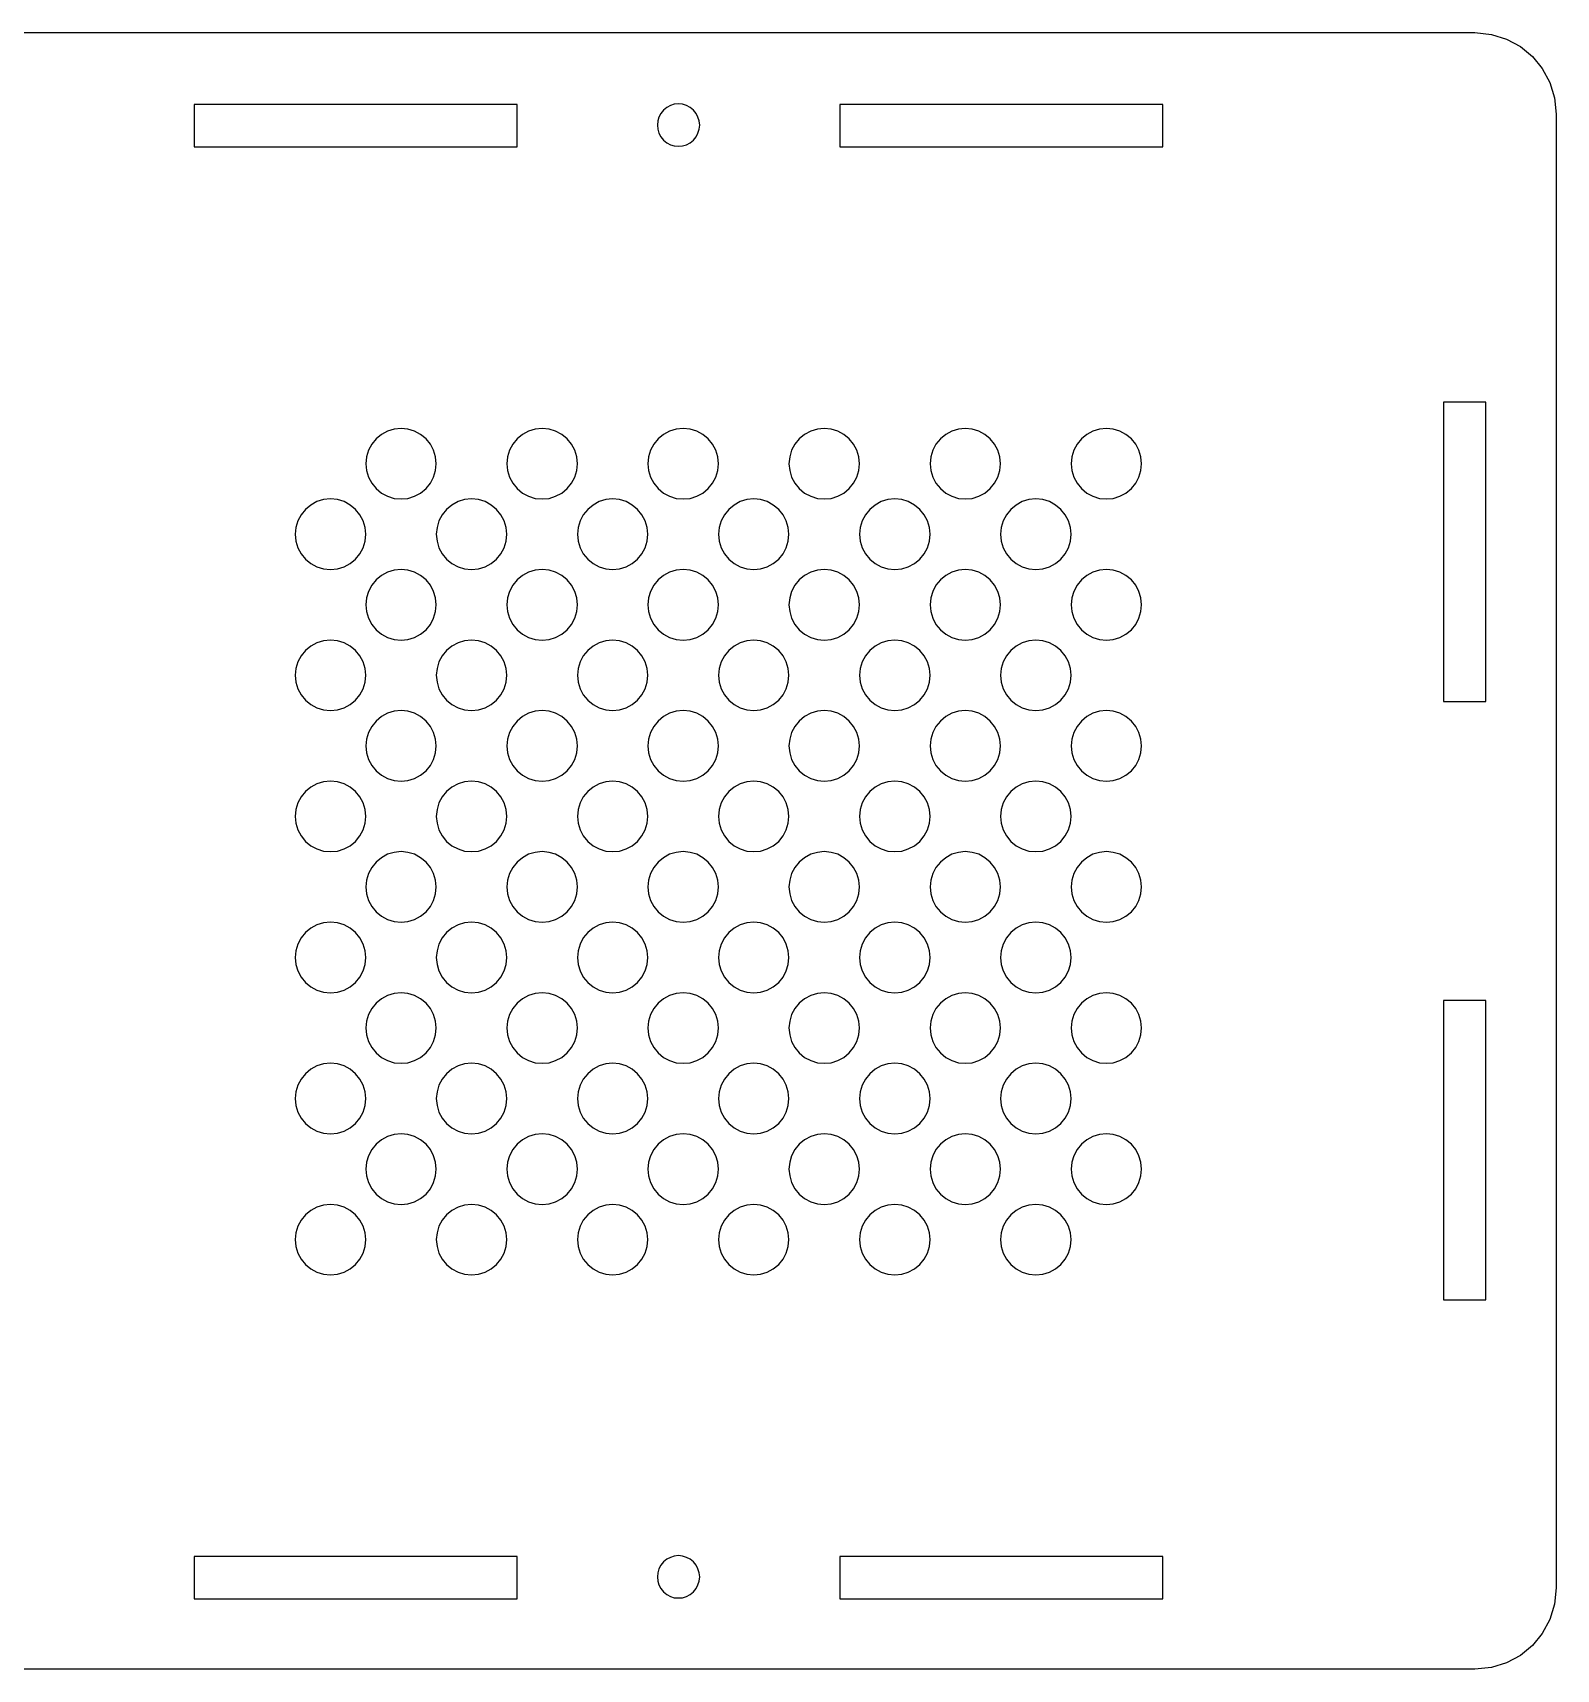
# Model space of a CAD drawing. Extents: x -206 to 219, y -253 to 211.
# Drawn here: x 9.9 to 117.9, y -10.5 to 105.5 of the extents above; entities that cross this region are included whole.
import ezdxf

# ---------------------------------------------------------------- set-up
doc = ezdxf.new("R2010")
doc.units = 0
doc.layers.add('LAYER_1', color=7, linetype='CONTINUOUS')

msp = doc.modelspace()

# ---------------------------------------------------------------- linework, layer by layer
at = {"layer": 'LAYER_1', "color": 250}
msp.add_lwpolyline([(-92.33, 105.46), (112.15, 105.46), (113.31, 105.34), (114.39, 105), (115.37, 104.47), (116.22, 103.76), (116.92, 102.91), (117.46, 101.93), (117.79, 100.85), (117.91, 99.69), (117.91, -4.78), (117.79, -5.94), (117.46, -7.02), (116.92, -8), (116.22, -8.85), (115.37, -9.56), (114.39, -10.09), (113.31, -10.43), (112.15, -10.54), (-92.33, -10.54)], dxfattribs=at)
for points in [[(21.36, 97.36), (44.24, 97.36), (44.24, 100.36), (21.36, 100.36), (21.36, 97.36)], [(55.69, 100.41), (55.39, 100.38), (55.11, 100.29), (54.85, 100.15), (54.63, 99.97), (54.44, 99.74), (54.3, 99.48), (54.22, 99.2), (54.19, 98.91), (54.22, 98.61), (54.3, 98.33), (54.44, 98.07), (54.63, 97.85), (54.85, 97.66), (55.11, 97.52), (55.39, 97.43), (55.69, 97.41), (55.98, 97.43), (56.26, 97.52), (56.52, 97.66), (56.75, 97.85), (56.93, 98.07), (57.07, 98.33), (57.16, 98.61), (57.19, 98.91), (57.16, 99.2), (57.07, 99.48), (56.93, 99.74), (56.75, 99.97), (56.52, 100.15), (56.26, 100.29), (55.98, 100.38)], [(67.13, 97.36), (90.02, 97.36), (90.02, 100.36), (67.13, 100.36), (67.13, 97.36)], [(109.91, 58.05), (112.91, 58.05), (112.91, 79.26), (109.91, 79.26), (109.91, 58.05)], [(36.02, 77.41), (35.53, 77.36), (35.06, 77.22), (34.63, 76.98), (34.25, 76.67), (33.94, 76.29), (33.71, 75.86), (33.57, 75.39), (33.52, 74.91), (33.57, 74.42), (33.71, 73.95), (33.94, 73.52), (34.25, 73.14), (34.63, 72.83), (35.06, 72.6), (35.53, 72.45), (36.02, 72.41), (36.51, 72.45), (36.98, 72.6), (37.41, 72.83), (37.79, 73.14), (38.1, 73.52), (38.33, 73.95), (38.47, 74.42), (38.52, 74.91), (38.47, 75.39), (38.33, 75.86), (38.1, 76.29), (37.79, 76.67), (37.41, 76.98), (36.98, 77.22), (36.51, 77.36)], [(46.02, 77.41), (45.53, 77.36), (45.06, 77.22), (44.63, 76.98), (44.25, 76.67), (43.94, 76.29), (43.71, 75.86), (43.57, 75.39), (43.52, 74.91), (43.57, 74.42), (43.71, 73.95), (43.94, 73.52), (44.25, 73.14), (44.63, 72.83), (45.06, 72.6), (45.53, 72.45), (46.02, 72.41), (46.51, 72.45), (46.98, 72.6), (47.41, 72.83), (47.79, 73.14), (48.1, 73.52), (48.33, 73.95), (48.47, 74.42), (48.52, 74.91), (48.47, 75.39), (48.33, 75.86), (48.1, 76.29), (47.79, 76.67), (47.41, 76.98), (46.98, 77.22), (46.51, 77.36)], [(56.02, 77.41), (55.53, 77.36), (55.06, 77.22), (54.63, 76.98), (54.25, 76.67), (53.94, 76.29), (53.71, 75.86), (53.57, 75.39), (53.52, 74.91), (53.57, 74.42), (53.71, 73.95), (53.94, 73.52), (54.25, 73.14), (54.63, 72.83), (55.06, 72.6), (55.53, 72.45), (56.02, 72.41), (56.51, 72.45), (56.98, 72.6), (57.41, 72.83), (57.79, 73.14), (58.1, 73.52), (58.33, 73.95), (58.47, 74.42), (58.52, 74.91), (58.47, 75.39), (58.33, 75.86), (58.1, 76.29), (57.79, 76.67), (57.41, 76.98), (56.98, 77.22), (56.51, 77.36)], [(66.02, 77.41), (65.53, 77.36), (65.06, 77.22), (64.63, 76.98), (64.25, 76.67), (63.94, 76.29), (63.71, 75.86), (63.57, 75.39), (63.52, 74.91), (63.57, 74.42), (63.71, 73.95), (63.94, 73.52), (64.25, 73.14), (64.63, 72.83), (65.06, 72.6), (65.53, 72.45), (66.02, 72.41), (66.51, 72.45), (66.98, 72.6), (67.41, 72.83), (67.79, 73.14), (68.1, 73.52), (68.33, 73.95), (68.47, 74.42), (68.52, 74.91), (68.47, 75.39), (68.33, 75.86), (68.1, 76.29), (67.79, 76.67), (67.41, 76.98), (66.98, 77.22), (66.51, 77.36)], [(76.02, 77.41), (75.53, 77.36), (75.06, 77.22), (74.63, 76.98), (74.25, 76.67), (73.94, 76.29), (73.71, 75.86), (73.57, 75.39), (73.52, 74.91), (73.57, 74.42), (73.71, 73.95), (73.94, 73.52), (74.25, 73.14), (74.63, 72.83), (75.06, 72.6), (75.53, 72.45), (76.02, 72.41), (76.51, 72.45), (76.98, 72.6), (77.41, 72.83), (77.79, 73.14), (78.1, 73.52), (78.33, 73.95), (78.47, 74.42), (78.52, 74.91), (78.47, 75.39), (78.33, 75.86), (78.1, 76.29), (77.79, 76.67), (77.41, 76.98), (76.98, 77.22), (76.51, 77.36)], [(86.02, 77.41), (85.53, 77.36), (85.06, 77.22), (84.63, 76.98), (84.25, 76.67), (83.94, 76.29), (83.71, 75.86), (83.57, 75.39), (83.52, 74.91), (83.57, 74.42), (83.71, 73.95), (83.94, 73.52), (84.25, 73.14), (84.63, 72.83), (85.06, 72.6), (85.53, 72.45), (86.02, 72.41), (86.51, 72.45), (86.98, 72.6), (87.41, 72.83), (87.79, 73.14), (88.1, 73.52), (88.33, 73.95), (88.47, 74.42), (88.52, 74.91), (88.47, 75.39), (88.33, 75.86), (88.1, 76.29), (87.79, 76.67), (87.41, 76.98), (86.98, 77.22), (86.51, 77.36)], [(31.02, 72.41), (30.53, 72.36), (30.06, 72.22), (29.63, 71.98), (29.25, 71.67), (28.94, 71.29), (28.71, 70.86), (28.57, 70.39), (28.52, 69.91), (28.57, 69.42), (28.71, 68.95), (28.94, 68.52), (29.25, 68.14), (29.63, 67.83), (30.06, 67.6), (30.53, 67.45), (31.02, 67.41), (31.51, 67.45), (31.98, 67.6), (32.41, 67.83), (32.79, 68.14), (33.1, 68.52), (33.33, 68.95), (33.47, 69.42), (33.52, 69.91), (33.47, 70.39), (33.33, 70.86), (33.1, 71.29), (32.79, 71.67), (32.41, 71.98), (31.98, 72.22), (31.51, 72.36)], [(41.02, 72.41), (40.53, 72.36), (40.06, 72.22), (39.63, 71.98), (39.25, 71.67), (38.94, 71.29), (38.71, 70.86), (38.57, 70.39), (38.52, 69.91), (38.57, 69.42), (38.71, 68.95), (38.94, 68.52), (39.25, 68.14), (39.63, 67.83), (40.06, 67.6), (40.53, 67.45), (41.02, 67.41), (41.51, 67.45), (41.98, 67.6), (42.41, 67.83), (42.79, 68.14), (43.1, 68.52), (43.33, 68.95), (43.47, 69.42), (43.52, 69.91), (43.47, 70.39), (43.33, 70.86), (43.1, 71.29), (42.79, 71.67), (42.41, 71.98), (41.98, 72.22), (41.51, 72.36)], [(51.02, 72.41), (50.53, 72.36), (50.06, 72.22), (49.63, 71.98), (49.25, 71.67), (48.94, 71.29), (48.71, 70.86), (48.57, 70.39), (48.52, 69.91), (48.57, 69.42), (48.71, 68.95), (48.94, 68.52), (49.25, 68.14), (49.63, 67.83), (50.06, 67.6), (50.53, 67.45), (51.02, 67.41), (51.51, 67.45), (51.98, 67.6), (52.41, 67.83), (52.79, 68.14), (53.1, 68.52), (53.33, 68.95), (53.47, 69.42), (53.52, 69.91), (53.47, 70.39), (53.33, 70.86), (53.1, 71.29), (52.79, 71.67), (52.41, 71.98), (51.98, 72.22), (51.51, 72.36)], [(61.02, 72.41), (60.53, 72.36), (60.06, 72.22), (59.63, 71.98), (59.25, 71.67), (58.94, 71.29), (58.71, 70.86), (58.57, 70.39), (58.52, 69.91), (58.57, 69.42), (58.71, 68.95), (58.94, 68.52), (59.25, 68.14), (59.63, 67.83), (60.06, 67.6), (60.53, 67.45), (61.02, 67.41), (61.51, 67.45), (61.98, 67.6), (62.41, 67.83), (62.79, 68.14), (63.1, 68.52), (63.33, 68.95), (63.47, 69.42), (63.52, 69.91), (63.47, 70.39), (63.33, 70.86), (63.1, 71.29), (62.79, 71.67), (62.41, 71.98), (61.98, 72.22), (61.51, 72.36)], [(71.02, 72.41), (70.53, 72.36), (70.06, 72.22), (69.63, 71.98), (69.25, 71.67), (68.94, 71.29), (68.71, 70.86), (68.57, 70.39), (68.52, 69.91), (68.57, 69.42), (68.71, 68.95), (68.94, 68.52), (69.25, 68.14), (69.63, 67.83), (70.06, 67.6), (70.53, 67.45), (71.02, 67.41), (71.51, 67.45), (71.98, 67.6), (72.41, 67.83), (72.79, 68.14), (73.1, 68.52), (73.33, 68.95), (73.47, 69.42), (73.52, 69.91), (73.47, 70.39), (73.33, 70.86), (73.1, 71.29), (72.79, 71.67), (72.41, 71.98), (71.98, 72.22), (71.51, 72.36)], [(81.02, 72.41), (80.53, 72.36), (80.06, 72.22), (79.63, 71.98), (79.25, 71.67), (78.94, 71.29), (78.71, 70.86), (78.57, 70.39), (78.52, 69.91), (78.57, 69.42), (78.71, 68.95), (78.94, 68.52), (79.25, 68.14), (79.63, 67.83), (80.06, 67.6), (80.53, 67.45), (81.02, 67.41), (81.51, 67.45), (81.98, 67.6), (82.41, 67.83), (82.79, 68.14), (83.1, 68.52), (83.33, 68.95), (83.47, 69.42), (83.52, 69.91), (83.47, 70.39), (83.33, 70.86), (83.1, 71.29), (82.79, 71.67), (82.41, 71.98), (81.98, 72.22), (81.51, 72.36)], [(36.02, 67.41), (35.53, 67.36), (35.06, 67.22), (34.63, 66.98), (34.25, 66.67), (33.94, 66.29), (33.71, 65.86), (33.57, 65.39), (33.52, 64.91), (33.57, 64.42), (33.71, 63.95), (33.94, 63.52), (34.25, 63.14), (34.63, 62.83), (35.06, 62.6), (35.53, 62.45), (36.02, 62.41), (36.51, 62.45), (36.98, 62.6), (37.41, 62.83), (37.79, 63.14), (38.1, 63.52), (38.33, 63.95), (38.47, 64.42), (38.52, 64.91), (38.47, 65.39), (38.33, 65.86), (38.1, 66.29), (37.79, 66.67), (37.41, 66.98), (36.98, 67.22), (36.51, 67.36)], [(46.02, 67.41), (45.53, 67.36), (45.06, 67.22), (44.63, 66.98), (44.25, 66.67), (43.94, 66.29), (43.71, 65.86), (43.57, 65.39), (43.52, 64.91), (43.57, 64.42), (43.71, 63.95), (43.94, 63.52), (44.25, 63.14), (44.63, 62.83), (45.06, 62.6), (45.53, 62.45), (46.02, 62.41), (46.51, 62.45), (46.98, 62.6), (47.41, 62.83), (47.79, 63.14), (48.1, 63.52), (48.33, 63.95), (48.47, 64.42), (48.52, 64.91), (48.47, 65.39), (48.33, 65.86), (48.1, 66.29), (47.79, 66.67), (47.41, 66.98), (46.98, 67.22), (46.51, 67.36)], [(56.02, 67.41), (55.53, 67.36), (55.06, 67.22), (54.63, 66.98), (54.25, 66.67), (53.94, 66.29), (53.71, 65.86), (53.57, 65.39), (53.52, 64.91), (53.57, 64.42), (53.71, 63.95), (53.94, 63.52), (54.25, 63.14), (54.63, 62.83), (55.06, 62.6), (55.53, 62.45), (56.02, 62.41), (56.51, 62.45), (56.98, 62.6), (57.41, 62.83), (57.79, 63.14), (58.1, 63.52), (58.33, 63.95), (58.47, 64.42), (58.52, 64.91), (58.47, 65.39), (58.33, 65.86), (58.1, 66.29), (57.79, 66.67), (57.41, 66.98), (56.98, 67.22), (56.51, 67.36)], [(66.02, 67.41), (65.53, 67.36), (65.06, 67.22), (64.63, 66.98), (64.25, 66.67), (63.94, 66.29), (63.71, 65.86), (63.57, 65.39), (63.52, 64.91), (63.57, 64.42), (63.71, 63.95), (63.94, 63.52), (64.25, 63.14), (64.63, 62.83), (65.06, 62.6), (65.53, 62.45), (66.02, 62.41), (66.51, 62.45), (66.98, 62.6), (67.41, 62.83), (67.79, 63.14), (68.1, 63.52), (68.33, 63.95), (68.47, 64.42), (68.52, 64.91), (68.47, 65.39), (68.33, 65.86), (68.1, 66.29), (67.79, 66.67), (67.41, 66.98), (66.98, 67.22), (66.51, 67.36)], [(76.02, 67.41), (75.53, 67.36), (75.06, 67.22), (74.63, 66.98), (74.25, 66.67), (73.94, 66.29), (73.71, 65.86), (73.57, 65.39), (73.52, 64.91), (73.57, 64.42), (73.71, 63.95), (73.94, 63.52), (74.25, 63.14), (74.63, 62.83), (75.06, 62.6), (75.53, 62.45), (76.02, 62.41), (76.51, 62.45), (76.98, 62.6), (77.41, 62.83), (77.79, 63.14), (78.1, 63.52), (78.33, 63.95), (78.47, 64.42), (78.52, 64.91), (78.47, 65.39), (78.33, 65.86), (78.1, 66.29), (77.79, 66.67), (77.41, 66.98), (76.98, 67.22), (76.51, 67.36)], [(86.02, 67.41), (85.53, 67.36), (85.06, 67.22), (84.63, 66.98), (84.25, 66.67), (83.94, 66.29), (83.71, 65.86), (83.57, 65.39), (83.52, 64.91), (83.57, 64.42), (83.71, 63.95), (83.94, 63.52), (84.25, 63.14), (84.63, 62.83), (85.06, 62.6), (85.53, 62.45), (86.02, 62.41), (86.51, 62.45), (86.98, 62.6), (87.41, 62.83), (87.79, 63.14), (88.1, 63.52), (88.33, 63.95), (88.47, 64.42), (88.52, 64.91), (88.47, 65.39), (88.33, 65.86), (88.1, 66.29), (87.79, 66.67), (87.41, 66.98), (86.98, 67.22), (86.51, 67.36)], [(31.02, 62.41), (30.53, 62.36), (30.06, 62.22), (29.63, 61.98), (29.25, 61.67), (28.94, 61.29), (28.71, 60.86), (28.57, 60.39), (28.52, 59.91), (28.57, 59.42), (28.71, 58.95), (28.94, 58.52), (29.25, 58.14), (29.63, 57.83), (30.06, 57.6), (30.53, 57.45), (31.02, 57.41), (31.51, 57.45), (31.98, 57.6), (32.41, 57.83), (32.79, 58.14), (33.1, 58.52), (33.33, 58.95), (33.47, 59.42), (33.52, 59.91), (33.47, 60.39), (33.33, 60.86), (33.1, 61.29), (32.79, 61.67), (32.41, 61.98), (31.98, 62.22), (31.51, 62.36)], [(41.02, 62.41), (40.53, 62.36), (40.06, 62.22), (39.63, 61.98), (39.25, 61.67), (38.94, 61.29), (38.71, 60.86), (38.57, 60.39), (38.52, 59.91), (38.57, 59.42), (38.71, 58.95), (38.94, 58.52), (39.25, 58.14), (39.63, 57.83), (40.06, 57.6), (40.53, 57.45), (41.02, 57.41), (41.51, 57.45), (41.98, 57.6), (42.41, 57.83), (42.79, 58.14), (43.1, 58.52), (43.33, 58.95), (43.47, 59.42), (43.52, 59.91), (43.47, 60.39), (43.33, 60.86), (43.1, 61.29), (42.79, 61.67), (42.41, 61.98), (41.98, 62.22), (41.51, 62.36)], [(51.02, 62.41), (50.53, 62.36), (50.06, 62.22), (49.63, 61.98), (49.25, 61.67), (48.94, 61.29), (48.71, 60.86), (48.57, 60.39), (48.52, 59.91), (48.57, 59.42), (48.71, 58.95), (48.94, 58.52), (49.25, 58.14), (49.63, 57.83), (50.06, 57.6), (50.53, 57.45), (51.02, 57.41), (51.51, 57.45), (51.98, 57.6), (52.41, 57.83), (52.79, 58.14), (53.1, 58.52), (53.33, 58.95), (53.47, 59.42), (53.52, 59.91), (53.47, 60.39), (53.33, 60.86), (53.1, 61.29), (52.79, 61.67), (52.41, 61.98), (51.98, 62.22), (51.51, 62.36)], [(61.02, 62.41), (60.53, 62.36), (60.06, 62.22), (59.63, 61.98), (59.25, 61.67), (58.94, 61.29), (58.71, 60.86), (58.57, 60.39), (58.52, 59.91), (58.57, 59.42), (58.71, 58.95), (58.94, 58.52), (59.25, 58.14), (59.63, 57.83), (60.06, 57.6), (60.53, 57.45), (61.02, 57.41), (61.51, 57.45), (61.98, 57.6), (62.41, 57.83), (62.79, 58.14), (63.1, 58.52), (63.33, 58.95), (63.47, 59.42), (63.52, 59.91), (63.47, 60.39), (63.33, 60.86), (63.1, 61.29), (62.79, 61.67), (62.41, 61.98), (61.98, 62.22), (61.51, 62.36)], [(71.02, 62.41), (70.53, 62.36), (70.06, 62.22), (69.63, 61.98), (69.25, 61.67), (68.94, 61.29), (68.71, 60.86), (68.57, 60.39), (68.52, 59.91), (68.57, 59.42), (68.71, 58.95), (68.94, 58.52), (69.25, 58.14), (69.63, 57.83), (70.06, 57.6), (70.53, 57.45), (71.02, 57.41), (71.51, 57.45), (71.98, 57.6), (72.41, 57.83), (72.79, 58.14), (73.1, 58.52), (73.33, 58.95), (73.47, 59.42), (73.52, 59.91), (73.47, 60.39), (73.33, 60.86), (73.1, 61.29), (72.79, 61.67), (72.41, 61.98), (71.98, 62.22), (71.51, 62.36)], [(81.02, 62.41), (80.53, 62.36), (80.06, 62.22), (79.63, 61.98), (79.25, 61.67), (78.94, 61.29), (78.71, 60.86), (78.57, 60.39), (78.52, 59.91), (78.57, 59.42), (78.71, 58.95), (78.94, 58.52), (79.25, 58.14), (79.63, 57.83), (80.06, 57.6), (80.53, 57.45), (81.02, 57.41), (81.51, 57.45), (81.98, 57.6), (82.41, 57.83), (82.79, 58.14), (83.1, 58.52), (83.33, 58.95), (83.47, 59.42), (83.52, 59.91), (83.47, 60.39), (83.33, 60.86), (83.1, 61.29), (82.79, 61.67), (82.41, 61.98), (81.98, 62.22), (81.51, 62.36)], [(36.02, 57.41), (35.53, 57.36), (35.06, 57.22), (34.63, 56.98), (34.25, 56.67), (33.94, 56.29), (33.71, 55.86), (33.57, 55.39), (33.52, 54.91), (33.57, 54.42), (33.71, 53.95), (33.94, 53.52), (34.25, 53.14), (34.63, 52.83), (35.06, 52.6), (35.53, 52.45), (36.02, 52.41), (36.51, 52.45), (36.98, 52.6), (37.41, 52.83), (37.79, 53.14), (38.1, 53.52), (38.33, 53.95), (38.47, 54.42), (38.52, 54.91), (38.47, 55.39), (38.33, 55.86), (38.1, 56.29), (37.79, 56.67), (37.41, 56.98), (36.98, 57.22), (36.51, 57.36)], [(46.02, 57.41), (45.53, 57.36), (45.06, 57.22), (44.63, 56.98), (44.25, 56.67), (43.94, 56.29), (43.71, 55.86), (43.57, 55.39), (43.52, 54.91), (43.57, 54.42), (43.71, 53.95), (43.94, 53.52), (44.25, 53.14), (44.63, 52.83), (45.06, 52.6), (45.53, 52.45), (46.02, 52.41), (46.51, 52.45), (46.98, 52.6), (47.41, 52.83), (47.79, 53.14), (48.1, 53.52), (48.33, 53.95), (48.47, 54.42), (48.52, 54.91), (48.47, 55.39), (48.33, 55.86), (48.1, 56.29), (47.79, 56.67), (47.41, 56.98), (46.98, 57.22), (46.51, 57.36)], [(56.02, 57.41), (55.53, 57.36), (55.06, 57.22), (54.63, 56.98), (54.25, 56.67), (53.94, 56.29), (53.71, 55.86), (53.57, 55.39), (53.52, 54.91), (53.57, 54.42), (53.71, 53.95), (53.94, 53.52), (54.25, 53.14), (54.63, 52.83), (55.06, 52.6), (55.53, 52.45), (56.02, 52.41), (56.51, 52.45), (56.98, 52.6), (57.41, 52.83), (57.79, 53.14), (58.1, 53.52), (58.33, 53.95), (58.47, 54.42), (58.52, 54.91), (58.47, 55.39), (58.33, 55.86), (58.1, 56.29), (57.79, 56.67), (57.41, 56.98), (56.98, 57.22), (56.51, 57.36)], [(66.02, 57.41), (65.53, 57.36), (65.06, 57.22), (64.63, 56.98), (64.25, 56.67), (63.94, 56.29), (63.71, 55.86), (63.57, 55.39), (63.52, 54.91), (63.57, 54.42), (63.71, 53.95), (63.94, 53.52), (64.25, 53.14), (64.63, 52.83), (65.06, 52.6), (65.53, 52.45), (66.02, 52.41), (66.51, 52.45), (66.98, 52.6), (67.41, 52.83), (67.79, 53.14), (68.1, 53.52), (68.33, 53.95), (68.47, 54.42), (68.52, 54.91), (68.47, 55.39), (68.33, 55.86), (68.1, 56.29), (67.79, 56.67), (67.41, 56.98), (66.98, 57.22), (66.51, 57.36)], [(76.02, 57.41), (75.53, 57.36), (75.06, 57.22), (74.63, 56.98), (74.25, 56.67), (73.94, 56.29), (73.71, 55.86), (73.57, 55.39), (73.52, 54.91), (73.57, 54.42), (73.71, 53.95), (73.94, 53.52), (74.25, 53.14), (74.63, 52.83), (75.06, 52.6), (75.53, 52.45), (76.02, 52.41), (76.51, 52.45), (76.98, 52.6), (77.41, 52.83), (77.79, 53.14), (78.1, 53.52), (78.33, 53.95), (78.47, 54.42), (78.52, 54.91), (78.47, 55.39), (78.33, 55.86), (78.1, 56.29), (77.79, 56.67), (77.41, 56.98), (76.98, 57.22), (76.51, 57.36)], [(86.02, 57.41), (85.53, 57.36), (85.06, 57.22), (84.63, 56.98), (84.25, 56.67), (83.94, 56.29), (83.71, 55.86), (83.57, 55.39), (83.52, 54.91), (83.57, 54.42), (83.71, 53.95), (83.94, 53.52), (84.25, 53.14), (84.63, 52.83), (85.06, 52.6), (85.53, 52.45), (86.02, 52.41), (86.51, 52.45), (86.98, 52.6), (87.41, 52.83), (87.79, 53.14), (88.1, 53.52), (88.33, 53.95), (88.47, 54.42), (88.52, 54.91), (88.47, 55.39), (88.33, 55.86), (88.1, 56.29), (87.79, 56.67), (87.41, 56.98), (86.98, 57.22), (86.51, 57.36)], [(31.02, 52.41), (30.53, 52.36), (30.06, 52.22), (29.63, 51.98), (29.25, 51.67), (28.94, 51.29), (28.71, 50.86), (28.57, 50.39), (28.52, 49.91), (28.57, 49.42), (28.71, 48.95), (28.94, 48.52), (29.25, 48.14), (29.63, 47.83), (30.06, 47.6), (30.53, 47.45), (31.02, 47.41), (31.51, 47.45), (31.98, 47.6), (32.41, 47.83), (32.79, 48.14), (33.1, 48.52), (33.33, 48.95), (33.47, 49.42), (33.52, 49.91), (33.47, 50.39), (33.33, 50.86), (33.1, 51.29), (32.79, 51.67), (32.41, 51.98), (31.98, 52.22), (31.51, 52.36)], [(41.02, 52.41), (40.53, 52.36), (40.06, 52.22), (39.63, 51.98), (39.25, 51.67), (38.94, 51.29), (38.71, 50.86), (38.57, 50.39), (38.52, 49.91), (38.57, 49.42), (38.71, 48.95), (38.94, 48.52), (39.25, 48.14), (39.63, 47.83), (40.06, 47.6), (40.53, 47.45), (41.02, 47.41), (41.51, 47.45), (41.98, 47.6), (42.41, 47.83), (42.79, 48.14), (43.1, 48.52), (43.33, 48.95), (43.47, 49.42), (43.52, 49.91), (43.47, 50.39), (43.33, 50.86), (43.1, 51.29), (42.79, 51.67), (42.41, 51.98), (41.98, 52.22), (41.51, 52.36)], [(51.02, 52.41), (50.53, 52.36), (50.06, 52.22), (49.63, 51.98), (49.25, 51.67), (48.94, 51.29), (48.71, 50.86), (48.57, 50.39), (48.52, 49.91), (48.57, 49.42), (48.71, 48.95), (48.94, 48.52), (49.25, 48.14), (49.63, 47.83), (50.06, 47.6), (50.53, 47.45), (51.02, 47.41), (51.51, 47.45), (51.98, 47.6), (52.41, 47.83), (52.79, 48.14), (53.1, 48.52), (53.33, 48.95), (53.47, 49.42), (53.52, 49.91), (53.47, 50.39), (53.33, 50.86), (53.1, 51.29), (52.79, 51.67), (52.41, 51.98), (51.98, 52.22), (51.51, 52.36)], [(61.02, 52.41), (60.53, 52.36), (60.06, 52.22), (59.63, 51.98), (59.25, 51.67), (58.94, 51.29), (58.71, 50.86), (58.57, 50.39), (58.52, 49.91), (58.57, 49.42), (58.71, 48.95), (58.94, 48.52), (59.25, 48.14), (59.63, 47.83), (60.06, 47.6), (60.53, 47.45), (61.02, 47.41), (61.51, 47.45), (61.98, 47.6), (62.41, 47.83), (62.79, 48.14), (63.1, 48.52), (63.33, 48.95), (63.47, 49.42), (63.52, 49.91), (63.47, 50.39), (63.33, 50.86), (63.1, 51.29), (62.79, 51.67), (62.41, 51.98), (61.98, 52.22), (61.51, 52.36)], [(71.02, 52.41), (70.53, 52.36), (70.06, 52.22), (69.63, 51.98), (69.25, 51.67), (68.94, 51.29), (68.71, 50.86), (68.57, 50.39), (68.52, 49.91), (68.57, 49.42), (68.71, 48.95), (68.94, 48.52), (69.25, 48.14), (69.63, 47.83), (70.06, 47.6), (70.53, 47.45), (71.02, 47.41), (71.51, 47.45), (71.98, 47.6), (72.41, 47.83), (72.79, 48.14), (73.1, 48.52), (73.33, 48.95), (73.47, 49.42), (73.52, 49.91), (73.47, 50.39), (73.33, 50.86), (73.1, 51.29), (72.79, 51.67), (72.41, 51.98), (71.98, 52.22), (71.51, 52.36)], [(81.02, 52.41), (80.53, 52.36), (80.06, 52.22), (79.63, 51.98), (79.25, 51.67), (78.94, 51.29), (78.71, 50.86), (78.57, 50.39), (78.52, 49.91), (78.57, 49.42), (78.71, 48.95), (78.94, 48.52), (79.25, 48.14), (79.63, 47.83), (80.06, 47.6), (80.53, 47.45), (81.02, 47.41), (81.51, 47.45), (81.98, 47.6), (82.41, 47.83), (82.79, 48.14), (83.1, 48.52), (83.33, 48.95), (83.47, 49.42), (83.52, 49.91), (83.47, 50.39), (83.33, 50.86), (83.1, 51.29), (82.79, 51.67), (82.41, 51.98), (81.98, 52.22), (81.51, 52.36)], [(36.02, 47.41), (35.53, 47.36), (35.06, 47.22), (34.63, 46.98), (34.25, 46.67), (33.94, 46.29), (33.71, 45.86), (33.57, 45.39), (33.52, 44.91), (33.57, 44.42), (33.71, 43.95), (33.94, 43.52), (34.25, 43.14), (34.63, 42.83), (35.06, 42.6), (35.53, 42.45), (36.02, 42.41), (36.51, 42.45), (36.98, 42.6), (37.41, 42.83), (37.79, 43.14), (38.1, 43.52), (38.33, 43.95), (38.47, 44.42), (38.52, 44.91), (38.47, 45.39), (38.33, 45.86), (38.1, 46.29), (37.79, 46.67), (37.41, 46.98), (36.98, 47.22), (36.51, 47.36)], [(46.02, 47.41), (45.53, 47.36), (45.06, 47.22), (44.63, 46.98), (44.25, 46.67), (43.94, 46.29), (43.71, 45.86), (43.57, 45.39), (43.52, 44.91), (43.57, 44.42), (43.71, 43.95), (43.94, 43.52), (44.25, 43.14), (44.63, 42.83), (45.06, 42.6), (45.53, 42.45), (46.02, 42.41), (46.51, 42.45), (46.98, 42.6), (47.41, 42.83), (47.79, 43.14), (48.1, 43.52), (48.33, 43.95), (48.47, 44.42), (48.52, 44.91), (48.47, 45.39), (48.33, 45.86), (48.1, 46.29), (47.79, 46.67), (47.41, 46.98), (46.98, 47.22), (46.51, 47.36)], [(56.02, 47.41), (55.53, 47.36), (55.06, 47.22), (54.63, 46.98), (54.25, 46.67), (53.94, 46.29), (53.71, 45.86), (53.57, 45.39), (53.52, 44.91), (53.57, 44.42), (53.71, 43.95), (53.94, 43.52), (54.25, 43.14), (54.63, 42.83), (55.06, 42.6), (55.53, 42.45), (56.02, 42.41), (56.51, 42.45), (56.98, 42.6), (57.41, 42.83), (57.79, 43.14), (58.1, 43.52), (58.33, 43.95), (58.47, 44.42), (58.52, 44.91), (58.47, 45.39), (58.33, 45.86), (58.1, 46.29), (57.79, 46.67), (57.41, 46.98), (56.98, 47.22), (56.51, 47.36)], [(66.02, 47.41), (65.53, 47.36), (65.06, 47.22), (64.63, 46.98), (64.25, 46.67), (63.94, 46.29), (63.71, 45.86), (63.57, 45.39), (63.52, 44.91), (63.57, 44.42), (63.71, 43.95), (63.94, 43.52), (64.25, 43.14), (64.63, 42.83), (65.06, 42.6), (65.53, 42.45), (66.02, 42.41), (66.51, 42.45), (66.98, 42.6), (67.41, 42.83), (67.79, 43.14), (68.1, 43.52), (68.33, 43.95), (68.47, 44.42), (68.52, 44.91), (68.47, 45.39), (68.33, 45.86), (68.1, 46.29), (67.79, 46.67), (67.41, 46.98), (66.98, 47.22), (66.51, 47.36)], [(76.02, 47.41), (75.53, 47.36), (75.06, 47.22), (74.63, 46.98), (74.25, 46.67), (73.94, 46.29), (73.71, 45.86), (73.57, 45.39), (73.52, 44.91), (73.57, 44.42), (73.71, 43.95), (73.94, 43.52), (74.25, 43.14), (74.63, 42.83), (75.06, 42.6), (75.53, 42.45), (76.02, 42.41), (76.51, 42.45), (76.98, 42.6), (77.41, 42.83), (77.79, 43.14), (78.1, 43.52), (78.33, 43.95), (78.47, 44.42), (78.52, 44.91), (78.47, 45.39), (78.33, 45.86), (78.1, 46.29), (77.79, 46.67), (77.41, 46.98), (76.98, 47.22), (76.51, 47.36)], [(86.02, 47.41), (85.53, 47.36), (85.06, 47.22), (84.63, 46.98), (84.25, 46.67), (83.94, 46.29), (83.71, 45.86), (83.57, 45.39), (83.52, 44.91), (83.57, 44.42), (83.71, 43.95), (83.94, 43.52), (84.25, 43.14), (84.63, 42.83), (85.06, 42.6), (85.53, 42.45), (86.02, 42.41), (86.51, 42.45), (86.98, 42.6), (87.41, 42.83), (87.79, 43.14), (88.1, 43.52), (88.33, 43.95), (88.47, 44.42), (88.52, 44.91), (88.47, 45.39), (88.33, 45.86), (88.1, 46.29), (87.79, 46.67), (87.41, 46.98), (86.98, 47.22), (86.51, 47.36)], [(31.02, 42.41), (30.53, 42.36), (30.06, 42.22), (29.63, 41.98), (29.25, 41.67), (28.94, 41.29), (28.71, 40.86), (28.57, 40.39), (28.52, 39.91), (28.57, 39.42), (28.71, 38.95), (28.94, 38.52), (29.25, 38.14), (29.63, 37.83), (30.06, 37.6), (30.53, 37.45), (31.02, 37.41), (31.51, 37.45), (31.98, 37.6), (32.41, 37.83), (32.79, 38.14), (33.1, 38.52), (33.33, 38.95), (33.47, 39.42), (33.52, 39.91), (33.47, 40.39), (33.33, 40.86), (33.1, 41.29), (32.79, 41.67), (32.41, 41.98), (31.98, 42.22), (31.51, 42.36)], [(41.02, 42.41), (40.53, 42.36), (40.06, 42.22), (39.63, 41.98), (39.25, 41.67), (38.94, 41.29), (38.71, 40.86), (38.57, 40.39), (38.52, 39.91), (38.57, 39.42), (38.71, 38.95), (38.94, 38.52), (39.25, 38.14), (39.63, 37.83), (40.06, 37.6), (40.53, 37.45), (41.02, 37.41), (41.51, 37.45), (41.98, 37.6), (42.41, 37.83), (42.79, 38.14), (43.1, 38.52), (43.33, 38.95), (43.47, 39.42), (43.52, 39.91), (43.47, 40.39), (43.33, 40.86), (43.1, 41.29), (42.79, 41.67), (42.41, 41.98), (41.98, 42.22), (41.51, 42.36)], [(51.02, 42.41), (50.53, 42.36), (50.06, 42.22), (49.63, 41.98), (49.25, 41.67), (48.94, 41.29), (48.71, 40.86), (48.57, 40.39), (48.52, 39.91), (48.57, 39.42), (48.71, 38.95), (48.94, 38.52), (49.25, 38.14), (49.63, 37.83), (50.06, 37.6), (50.53, 37.45), (51.02, 37.41), (51.51, 37.45), (51.98, 37.6), (52.41, 37.83), (52.79, 38.14), (53.1, 38.52), (53.33, 38.95), (53.47, 39.42), (53.52, 39.91), (53.47, 40.39), (53.33, 40.86), (53.1, 41.29), (52.79, 41.67), (52.41, 41.98), (51.98, 42.22), (51.51, 42.36)], [(61.02, 42.41), (60.53, 42.36), (60.06, 42.22), (59.63, 41.98), (59.25, 41.67), (58.94, 41.29), (58.71, 40.86), (58.57, 40.39), (58.52, 39.91), (58.57, 39.42), (58.71, 38.95), (58.94, 38.52), (59.25, 38.14), (59.63, 37.83), (60.06, 37.6), (60.53, 37.45), (61.02, 37.41), (61.51, 37.45), (61.98, 37.6), (62.41, 37.83), (62.79, 38.14), (63.1, 38.52), (63.33, 38.95), (63.47, 39.42), (63.52, 39.91), (63.47, 40.39), (63.33, 40.86), (63.1, 41.29), (62.79, 41.67), (62.41, 41.98), (61.98, 42.22), (61.51, 42.36)], [(71.02, 42.41), (70.53, 42.36), (70.06, 42.22), (69.63, 41.98), (69.25, 41.67), (68.94, 41.29), (68.71, 40.86), (68.57, 40.39), (68.52, 39.91), (68.57, 39.42), (68.71, 38.95), (68.94, 38.52), (69.25, 38.14), (69.63, 37.83), (70.06, 37.6), (70.53, 37.45), (71.02, 37.41), (71.51, 37.45), (71.98, 37.6), (72.41, 37.83), (72.79, 38.14), (73.1, 38.52), (73.33, 38.95), (73.47, 39.42), (73.52, 39.91), (73.47, 40.39), (73.33, 40.86), (73.1, 41.29), (72.79, 41.67), (72.41, 41.98), (71.98, 42.22), (71.51, 42.36)], [(81.02, 42.41), (80.53, 42.36), (80.06, 42.22), (79.63, 41.98), (79.25, 41.67), (78.94, 41.29), (78.71, 40.86), (78.57, 40.39), (78.52, 39.91), (78.57, 39.42), (78.71, 38.95), (78.94, 38.52), (79.25, 38.14), (79.63, 37.83), (80.06, 37.6), (80.53, 37.45), (81.02, 37.41), (81.51, 37.45), (81.98, 37.6), (82.41, 37.83), (82.79, 38.14), (83.1, 38.52), (83.33, 38.95), (83.47, 39.42), (83.52, 39.91), (83.47, 40.39), (83.33, 40.86), (83.1, 41.29), (82.79, 41.67), (82.41, 41.98), (81.98, 42.22), (81.51, 42.36)], [(36.02, 37.41), (35.53, 37.36), (35.06, 37.22), (34.63, 36.98), (34.25, 36.67), (33.94, 36.29), (33.71, 35.86), (33.57, 35.39), (33.52, 34.91), (33.57, 34.42), (33.71, 33.95), (33.94, 33.52), (34.25, 33.14), (34.63, 32.83), (35.06, 32.6), (35.53, 32.45), (36.02, 32.41), (36.51, 32.45), (36.98, 32.6), (37.41, 32.83), (37.79, 33.14), (38.1, 33.52), (38.33, 33.95), (38.47, 34.42), (38.52, 34.91), (38.47, 35.39), (38.33, 35.86), (38.1, 36.29), (37.79, 36.67), (37.41, 36.98), (36.98, 37.22), (36.51, 37.36)], [(46.02, 37.41), (45.53, 37.36), (45.06, 37.22), (44.63, 36.98), (44.25, 36.67), (43.94, 36.29), (43.71, 35.86), (43.57, 35.39), (43.52, 34.91), (43.57, 34.42), (43.71, 33.95), (43.94, 33.52), (44.25, 33.14), (44.63, 32.83), (45.06, 32.6), (45.53, 32.45), (46.02, 32.41), (46.51, 32.45), (46.98, 32.6), (47.41, 32.83), (47.79, 33.14), (48.1, 33.52), (48.33, 33.95), (48.47, 34.42), (48.52, 34.91), (48.47, 35.39), (48.33, 35.86), (48.1, 36.29), (47.79, 36.67), (47.41, 36.98), (46.98, 37.22), (46.51, 37.36)], [(56.02, 37.41), (55.53, 37.36), (55.06, 37.22), (54.63, 36.98), (54.25, 36.67), (53.94, 36.29), (53.71, 35.86), (53.57, 35.39), (53.52, 34.91), (53.57, 34.42), (53.71, 33.95), (53.94, 33.52), (54.25, 33.14), (54.63, 32.83), (55.06, 32.6), (55.53, 32.45), (56.02, 32.41), (56.51, 32.45), (56.98, 32.6), (57.41, 32.83), (57.79, 33.14), (58.1, 33.52), (58.33, 33.95), (58.47, 34.42), (58.52, 34.91), (58.47, 35.39), (58.33, 35.86), (58.1, 36.29), (57.79, 36.67), (57.41, 36.98), (56.98, 37.22), (56.51, 37.36)], [(66.02, 37.41), (65.53, 37.36), (65.06, 37.22), (64.63, 36.98), (64.25, 36.67), (63.94, 36.29), (63.71, 35.86), (63.57, 35.39), (63.52, 34.91), (63.57, 34.42), (63.71, 33.95), (63.94, 33.52), (64.25, 33.14), (64.63, 32.83), (65.06, 32.6), (65.53, 32.45), (66.02, 32.41), (66.51, 32.45), (66.98, 32.6), (67.41, 32.83), (67.79, 33.14), (68.1, 33.52), (68.33, 33.95), (68.47, 34.42), (68.52, 34.91), (68.47, 35.39), (68.33, 35.86), (68.1, 36.29), (67.79, 36.67), (67.41, 36.98), (66.98, 37.22), (66.51, 37.36)], [(76.02, 37.41), (75.53, 37.36), (75.06, 37.22), (74.63, 36.98), (74.25, 36.67), (73.94, 36.29), (73.71, 35.86), (73.57, 35.39), (73.52, 34.91), (73.57, 34.42), (73.71, 33.95), (73.94, 33.52), (74.25, 33.14), (74.63, 32.83), (75.06, 32.6), (75.53, 32.45), (76.02, 32.41), (76.51, 32.45), (76.98, 32.6), (77.41, 32.83), (77.79, 33.14), (78.1, 33.52), (78.33, 33.95), (78.47, 34.42), (78.52, 34.91), (78.47, 35.39), (78.33, 35.86), (78.1, 36.29), (77.79, 36.67), (77.41, 36.98), (76.98, 37.22), (76.51, 37.36)], [(86.02, 37.41), (85.53, 37.36), (85.06, 37.22), (84.63, 36.98), (84.25, 36.67), (83.94, 36.29), (83.71, 35.86), (83.57, 35.39), (83.52, 34.91), (83.57, 34.42), (83.71, 33.95), (83.94, 33.52), (84.25, 33.14), (84.63, 32.83), (85.06, 32.6), (85.53, 32.45), (86.02, 32.41), (86.51, 32.45), (86.98, 32.6), (87.41, 32.83), (87.79, 33.14), (88.1, 33.52), (88.33, 33.95), (88.47, 34.42), (88.52, 34.91), (88.47, 35.39), (88.33, 35.86), (88.1, 36.29), (87.79, 36.67), (87.41, 36.98), (86.98, 37.22), (86.51, 37.36)], [(109.91, 15.65), (112.91, 15.65), (112.91, 36.86), (109.91, 36.86), (109.91, 15.65)], [(31.02, 32.41), (30.53, 32.36), (30.06, 32.22), (29.63, 31.98), (29.25, 31.67), (28.94, 31.29), (28.71, 30.86), (28.57, 30.39), (28.52, 29.91), (28.57, 29.42), (28.71, 28.95), (28.94, 28.52), (29.25, 28.14), (29.63, 27.83), (30.06, 27.6), (30.53, 27.45), (31.02, 27.41), (31.51, 27.45), (31.98, 27.6), (32.41, 27.83), (32.79, 28.14), (33.1, 28.52), (33.33, 28.95), (33.47, 29.42), (33.52, 29.91), (33.47, 30.39), (33.33, 30.86), (33.1, 31.29), (32.79, 31.67), (32.41, 31.98), (31.98, 32.22), (31.51, 32.36)], [(41.02, 32.41), (40.53, 32.36), (40.06, 32.22), (39.63, 31.98), (39.25, 31.67), (38.94, 31.29), (38.71, 30.86), (38.57, 30.39), (38.52, 29.91), (38.57, 29.42), (38.71, 28.95), (38.94, 28.52), (39.25, 28.14), (39.63, 27.83), (40.06, 27.6), (40.53, 27.45), (41.02, 27.41), (41.51, 27.45), (41.98, 27.6), (42.41, 27.83), (42.79, 28.14), (43.1, 28.52), (43.33, 28.95), (43.47, 29.42), (43.52, 29.91), (43.47, 30.39), (43.33, 30.86), (43.1, 31.29), (42.79, 31.67), (42.41, 31.98), (41.98, 32.22), (41.51, 32.36)], [(51.02, 32.41), (50.53, 32.36), (50.06, 32.22), (49.63, 31.98), (49.25, 31.67), (48.94, 31.29), (48.71, 30.86), (48.57, 30.39), (48.52, 29.91), (48.57, 29.42), (48.71, 28.95), (48.94, 28.52), (49.25, 28.14), (49.63, 27.83), (50.06, 27.6), (50.53, 27.45), (51.02, 27.41), (51.51, 27.45), (51.98, 27.6), (52.41, 27.83), (52.79, 28.14), (53.1, 28.52), (53.33, 28.95), (53.47, 29.42), (53.52, 29.91), (53.47, 30.39), (53.33, 30.86), (53.1, 31.29), (52.79, 31.67), (52.41, 31.98), (51.98, 32.22), (51.51, 32.36)], [(61.02, 32.41), (60.53, 32.36), (60.06, 32.22), (59.63, 31.98), (59.25, 31.67), (58.94, 31.29), (58.71, 30.86), (58.57, 30.39), (58.52, 29.91), (58.57, 29.42), (58.71, 28.95), (58.94, 28.52), (59.25, 28.14), (59.63, 27.83), (60.06, 27.6), (60.53, 27.45), (61.02, 27.41), (61.51, 27.45), (61.98, 27.6), (62.41, 27.83), (62.79, 28.14), (63.1, 28.52), (63.33, 28.95), (63.47, 29.42), (63.52, 29.91), (63.47, 30.39), (63.33, 30.86), (63.1, 31.29), (62.79, 31.67), (62.41, 31.98), (61.98, 32.22), (61.51, 32.36)], [(71.02, 32.41), (70.53, 32.36), (70.06, 32.22), (69.63, 31.98), (69.25, 31.67), (68.94, 31.29), (68.71, 30.86), (68.57, 30.39), (68.52, 29.91), (68.57, 29.42), (68.71, 28.95), (68.94, 28.52), (69.25, 28.14), (69.63, 27.83), (70.06, 27.6), (70.53, 27.45), (71.02, 27.41), (71.51, 27.45), (71.98, 27.6), (72.41, 27.83), (72.79, 28.14), (73.1, 28.52), (73.33, 28.95), (73.47, 29.42), (73.52, 29.91), (73.47, 30.39), (73.33, 30.86), (73.1, 31.29), (72.79, 31.67), (72.41, 31.98), (71.98, 32.22), (71.51, 32.36)], [(81.02, 32.41), (80.53, 32.36), (80.06, 32.22), (79.63, 31.98), (79.25, 31.67), (78.94, 31.29), (78.71, 30.86), (78.57, 30.39), (78.52, 29.91), (78.57, 29.42), (78.71, 28.95), (78.94, 28.52), (79.25, 28.14), (79.63, 27.83), (80.06, 27.6), (80.53, 27.45), (81.02, 27.41), (81.51, 27.45), (81.98, 27.6), (82.41, 27.83), (82.79, 28.14), (83.1, 28.52), (83.33, 28.95), (83.47, 29.42), (83.52, 29.91), (83.47, 30.39), (83.33, 30.86), (83.1, 31.29), (82.79, 31.67), (82.41, 31.98), (81.98, 32.22), (81.51, 32.36)], [(36.02, 27.41), (35.53, 27.36), (35.06, 27.22), (34.63, 26.98), (34.25, 26.67), (33.94, 26.29), (33.71, 25.86), (33.57, 25.39), (33.52, 24.91), (33.57, 24.42), (33.71, 23.95), (33.94, 23.52), (34.25, 23.14), (34.63, 22.83), (35.06, 22.6), (35.53, 22.45), (36.02, 22.41), (36.51, 22.45), (36.98, 22.6), (37.41, 22.83), (37.79, 23.14), (38.1, 23.52), (38.33, 23.95), (38.47, 24.42), (38.52, 24.91), (38.47, 25.39), (38.33, 25.86), (38.1, 26.29), (37.79, 26.67), (37.41, 26.98), (36.98, 27.22), (36.51, 27.36)], [(46.02, 27.41), (45.53, 27.36), (45.06, 27.22), (44.63, 26.98), (44.25, 26.67), (43.94, 26.29), (43.71, 25.86), (43.57, 25.39), (43.52, 24.91), (43.57, 24.42), (43.71, 23.95), (43.94, 23.52), (44.25, 23.14), (44.63, 22.83), (45.06, 22.6), (45.53, 22.45), (46.02, 22.41), (46.51, 22.45), (46.98, 22.6), (47.41, 22.83), (47.79, 23.14), (48.1, 23.52), (48.33, 23.95), (48.47, 24.42), (48.52, 24.91), (48.47, 25.39), (48.33, 25.86), (48.1, 26.29), (47.79, 26.67), (47.41, 26.98), (46.98, 27.22), (46.51, 27.36)], [(56.02, 27.41), (55.53, 27.36), (55.06, 27.22), (54.63, 26.98), (54.25, 26.67), (53.94, 26.29), (53.71, 25.86), (53.57, 25.39), (53.52, 24.91), (53.57, 24.42), (53.71, 23.95), (53.94, 23.52), (54.25, 23.14), (54.63, 22.83), (55.06, 22.6), (55.53, 22.45), (56.02, 22.41), (56.51, 22.45), (56.98, 22.6), (57.41, 22.83), (57.79, 23.14), (58.1, 23.52), (58.33, 23.95), (58.47, 24.42), (58.52, 24.91), (58.47, 25.39), (58.33, 25.86), (58.1, 26.29), (57.79, 26.67), (57.41, 26.98), (56.98, 27.22), (56.51, 27.36)], [(66.02, 27.41), (65.53, 27.36), (65.06, 27.22), (64.63, 26.98), (64.25, 26.67), (63.94, 26.29), (63.71, 25.86), (63.57, 25.39), (63.52, 24.91), (63.57, 24.42), (63.71, 23.95), (63.94, 23.52), (64.25, 23.14), (64.63, 22.83), (65.06, 22.6), (65.53, 22.45), (66.02, 22.41), (66.51, 22.45), (66.98, 22.6), (67.41, 22.83), (67.79, 23.14), (68.1, 23.52), (68.33, 23.95), (68.47, 24.42), (68.52, 24.91), (68.47, 25.39), (68.33, 25.86), (68.1, 26.29), (67.79, 26.67), (67.41, 26.98), (66.98, 27.22), (66.51, 27.36)], [(76.02, 27.41), (75.53, 27.36), (75.06, 27.22), (74.63, 26.98), (74.25, 26.67), (73.94, 26.29), (73.71, 25.86), (73.57, 25.39), (73.52, 24.91), (73.57, 24.42), (73.71, 23.95), (73.94, 23.52), (74.25, 23.14), (74.63, 22.83), (75.06, 22.6), (75.53, 22.45), (76.02, 22.41), (76.51, 22.45), (76.98, 22.6), (77.41, 22.83), (77.79, 23.14), (78.1, 23.52), (78.33, 23.95), (78.47, 24.42), (78.52, 24.91), (78.47, 25.39), (78.33, 25.86), (78.1, 26.29), (77.79, 26.67), (77.41, 26.98), (76.98, 27.22), (76.51, 27.36)], [(86.02, 27.41), (85.53, 27.36), (85.06, 27.22), (84.63, 26.98), (84.25, 26.67), (83.94, 26.29), (83.71, 25.86), (83.57, 25.39), (83.52, 24.91), (83.57, 24.42), (83.71, 23.95), (83.94, 23.52), (84.25, 23.14), (84.63, 22.83), (85.06, 22.6), (85.53, 22.45), (86.02, 22.41), (86.51, 22.45), (86.98, 22.6), (87.41, 22.83), (87.79, 23.14), (88.1, 23.52), (88.33, 23.95), (88.47, 24.42), (88.52, 24.91), (88.47, 25.39), (88.33, 25.86), (88.1, 26.29), (87.79, 26.67), (87.41, 26.98), (86.98, 27.22), (86.51, 27.36)], [(31.02, 22.41), (30.53, 22.36), (30.06, 22.22), (29.63, 21.98), (29.25, 21.67), (28.94, 21.29), (28.71, 20.86), (28.57, 20.39), (28.52, 19.91), (28.57, 19.42), (28.71, 18.95), (28.94, 18.52), (29.25, 18.14), (29.63, 17.83), (30.06, 17.6), (30.53, 17.45), (31.02, 17.41), (31.51, 17.45), (31.98, 17.6), (32.41, 17.83), (32.79, 18.14), (33.1, 18.52), (33.33, 18.95), (33.47, 19.42), (33.52, 19.91), (33.47, 20.39), (33.33, 20.86), (33.1, 21.29), (32.79, 21.67), (32.41, 21.98), (31.98, 22.22), (31.51, 22.36)], [(41.02, 22.41), (40.53, 22.36), (40.06, 22.22), (39.63, 21.98), (39.25, 21.67), (38.94, 21.29), (38.71, 20.86), (38.57, 20.39), (38.52, 19.91), (38.57, 19.42), (38.71, 18.95), (38.94, 18.52), (39.25, 18.14), (39.63, 17.83), (40.06, 17.6), (40.53, 17.45), (41.02, 17.41), (41.51, 17.45), (41.98, 17.6), (42.41, 17.83), (42.79, 18.14), (43.1, 18.52), (43.33, 18.95), (43.47, 19.42), (43.52, 19.91), (43.47, 20.39), (43.33, 20.86), (43.1, 21.29), (42.79, 21.67), (42.41, 21.98), (41.98, 22.22), (41.51, 22.36)], [(51.02, 22.41), (50.53, 22.36), (50.06, 22.22), (49.63, 21.98), (49.25, 21.67), (48.94, 21.29), (48.71, 20.86), (48.57, 20.39), (48.52, 19.91), (48.57, 19.42), (48.71, 18.95), (48.94, 18.52), (49.25, 18.14), (49.63, 17.83), (50.06, 17.6), (50.53, 17.45), (51.02, 17.41), (51.51, 17.45), (51.98, 17.6), (52.41, 17.83), (52.79, 18.14), (53.1, 18.52), (53.33, 18.95), (53.47, 19.42), (53.52, 19.91), (53.47, 20.39), (53.33, 20.86), (53.1, 21.29), (52.79, 21.67), (52.41, 21.98), (51.98, 22.22), (51.51, 22.36)], [(61.02, 22.41), (60.53, 22.36), (60.06, 22.22), (59.63, 21.98), (59.25, 21.67), (58.94, 21.29), (58.71, 20.86), (58.57, 20.39), (58.52, 19.91), (58.57, 19.42), (58.71, 18.95), (58.94, 18.52), (59.25, 18.14), (59.63, 17.83), (60.06, 17.6), (60.53, 17.45), (61.02, 17.41), (61.51, 17.45), (61.98, 17.6), (62.41, 17.83), (62.79, 18.14), (63.1, 18.52), (63.33, 18.95), (63.47, 19.42), (63.52, 19.91), (63.47, 20.39), (63.33, 20.86), (63.1, 21.29), (62.79, 21.67), (62.41, 21.98), (61.98, 22.22), (61.51, 22.36)], [(71.02, 22.41), (70.53, 22.36), (70.06, 22.22), (69.63, 21.98), (69.25, 21.67), (68.94, 21.29), (68.71, 20.86), (68.57, 20.39), (68.52, 19.91), (68.57, 19.42), (68.71, 18.95), (68.94, 18.52), (69.25, 18.14), (69.63, 17.83), (70.06, 17.6), (70.53, 17.45), (71.02, 17.41), (71.51, 17.45), (71.98, 17.6), (72.41, 17.83), (72.79, 18.14), (73.1, 18.52), (73.33, 18.95), (73.47, 19.42), (73.52, 19.91), (73.47, 20.39), (73.33, 20.86), (73.1, 21.29), (72.79, 21.67), (72.41, 21.98), (71.98, 22.22), (71.51, 22.36)], [(81.02, 22.41), (80.53, 22.36), (80.06, 22.22), (79.63, 21.98), (79.25, 21.67), (78.94, 21.29), (78.71, 20.86), (78.57, 20.39), (78.52, 19.91), (78.57, 19.42), (78.71, 18.95), (78.94, 18.52), (79.25, 18.14), (79.63, 17.83), (80.06, 17.6), (80.53, 17.45), (81.02, 17.41), (81.51, 17.45), (81.98, 17.6), (82.41, 17.83), (82.79, 18.14), (83.1, 18.52), (83.33, 18.95), (83.47, 19.42), (83.52, 19.91), (83.47, 20.39), (83.33, 20.86), (83.1, 21.29), (82.79, 21.67), (82.41, 21.98), (81.98, 22.22), (81.51, 22.36)], [(21.36, -5.54), (44.24, -5.54), (44.24, -2.55), (21.36, -2.55), (21.36, -5.54)], [(55.69, -2.49), (55.39, -2.52), (55.11, -2.61), (54.85, -2.75), (54.63, -2.93), (54.44, -3.16), (54.3, -3.42), (54.22, -3.7), (54.19, -3.99), (54.22, -4.29), (54.3, -4.57), (54.44, -4.83), (54.63, -5.06), (54.85, -5.24), (55.11, -5.38), (55.39, -5.47), (55.69, -5.49), (55.98, -5.47), (56.26, -5.38), (56.52, -5.24), (56.75, -5.06), (56.93, -4.83), (57.07, -4.57), (57.16, -4.29), (57.19, -3.99), (57.16, -3.7), (57.07, -3.42), (56.93, -3.16), (56.75, -2.93), (56.52, -2.75), (56.26, -2.61), (55.98, -2.52)], [(67.13, -5.54), (90.02, -5.54), (90.02, -2.55), (67.13, -2.55), (67.13, -5.54)]]:
    msp.add_lwpolyline(points, close=True, dxfattribs=at)

doc.saveas('drawing.dxf')
